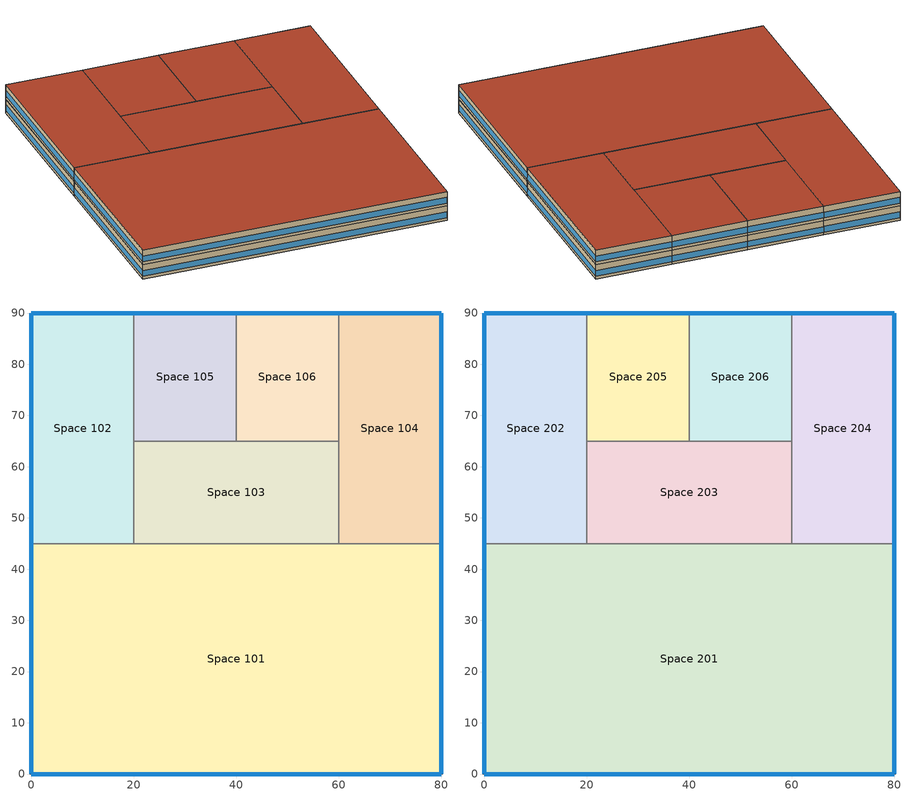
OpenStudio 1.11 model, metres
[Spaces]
Space 101
 floor ground: 80,45 80,0 0,0 0,45 z0
 wall outside: 0,45 0,0 80,0 80,45 z0:4
 wall to Space 102: 20,45 0,45 z0:4
 wall to Space 103: 60,45 20,45 z0:4
 wall to Space 104: 80,45 60,45 z0:4
 window: 80,0.03 80,44.97 / 0,44.97 0,0.03 / 0.03,0 79.97,0 z0.76:2.36
Space 102
 floor ground: 20,90 20,45 0,45 0,90 z0
 wall outside: 20,90 0,90 0,45 z0:4
 wall to Space 105: 20,65 20,90 z0:4
 wall to Space 103: 20,45 20,65 z0:4
 window: 0,89.97 0,45.03 / 19.97,90 0.03,90 z0.76:2.36
Space 103
 floor ground: 60,65 60,45 20,45 20,65 z0
 wall to Space 105: 40,65 20,65 z0:4
 wall to Space 106: 60,65 40,65 z0:4
 wall to Space 104: 60,45 60,65 z0:4
Space 104
 floor ground: 80,90 80,45 60,45 60,90 z0
 wall outside: 80,45 80,90 60,90 z0:4
 wall to Space 106: 60,90 60,65 z0:4
 window: 80,45.03 80,89.97 / 79.97,90 60.03,90 z0.76:2.36
Space 105
 floor ground: 40,90 40,65 20,65 20,90 z0
 wall outside: 40,90 20,90 z0:4
 wall to Space 106: 40,65 40,90 z0:4
 window: 39.97,90 20.03,90 z0.76:2.36
Space 106
 floor ground: 60,90 60,65 40,65 40,90 z0
 wall outside: 60,90 40,90 z0:4
 window: 59.97,90 40.03,90 z0.76:2.36
Space 201
 floor to Space 101: 80,45 80,0 0,0 0,45 z4
 wall outside: 0,45 0,0 80,0 80,45 z4:8
 wall to Space 202: 20,45 0,45 z4:8
 wall to Space 203: 60,45 20,45 z4:8
 wall to Space 204: 80,45 60,45 z4:8
 window: 80,0.03 80,44.97 / 0,44.97 0,0.03 / 0.03,0 79.97,0 z4.76:6.36
 roof outside: 80,0 80,45 0,45 0,0 z8
Space 202
 floor to Space 102: 20,90 20,45 0,45 0,90 z4
 wall outside: 20,90 0,90 0,45 z4:8
 wall to Space 205: 20,65 20,90 z4:8
 wall to Space 203: 20,45 20,65 z4:8
 window: 19.97,90 0.03,90 / 0,89.97 0,45.03 z4.76:6.36
 roof outside: 20,45 20,90 0,90 0,45 z8
Space 203
 floor to Space 103: 60,65 60,45 20,45 20,65 z4
 wall to Space 205: 40,65 20,65 z4:8
 wall to Space 206: 60,65 40,65 z4:8
 wall to Space 204: 60,45 60,65 z4:8
 roof outside: 60,45 60,65 20,65 20,45 z8
Space 204
 floor to Space 104: 80,90 80,45 60,45 60,90 z4
 wall outside: 80,45 80,90 60,90 z4:8
 wall to Space 206: 60,90 60,65 z4:8
 window: 79.97,90 60.03,90 / 80,45.03 80,89.97 z4.76:6.36
 roof outside: 80,45 80,90 60,90 60,45 z8
Space 205
 floor to Space 105: 40,90 40,65 20,65 20,90 z4
 wall outside: 40,90 20,90 z4:8
 wall to Space 206: 40,65 40,90 z4:8
 window: 39.97,90 20.03,90 z4.76:6.36
 roof outside: 40,65 40,90 20,90 20,65 z8
Space 206
 floor to Space 106: 60,90 60,65 40,65 40,90 z4
 wall outside: 60,90 40,90 z4:8
 window: 59.97,90 40.03,90 z4.76:6.36
 roof outside: 60,65 60,90 40,90 40,65 z8
[Building]
Building 1: Space Type=189.1-2009 - Office - OpenOffice - CZ4-8; Default Construction Set=189.1-2009 - CZ5 - Office
[Site]
Catania-Fontanarossa: Latitude {deg}=37.47; Longitude {deg}=15.05; Time Zone {hr}=1; Elevation {m}=17
[ClimateZones]
Climate Zone Institution Name 1=ASHRAE; Climate Zone Document Name 1=ANSI/ASHRAE Standard 169; Climate Zone Document Year 1=2006; Climate Zone Institution Name 2=CEC; Climate Zone Document Name 2=California Climate Zone Descriptions; Climate Zone Document Year 2=1995
[DefaultConstructionSet] Interior Partition Construction=Interior Partition
Name | Default Exterior Surface Constructions | Default Interior Surface Constructions | Default Ground Contact Surface Constructions | Default Exterior SubSurface Constructions | Default Interior SubSurface Constructions
189.1-2009 - CZ5 - Office | Default Surface Constructions 13 | Default Surface Constructions 14 | Default Surface Constructions 15 | Default Sub Surface Constructions 9 | Default Sub Surface Constructions 10
Office wood | Default Surface Constructions 1 | Default Surface Constructions 2 | Default Surface Constructions 3 | Default Sub Surface Constructions 1 | Default Sub Surface Constructions 2
[DefaultSurfaceConstructions]
Name | Floor Construction | Wall Construction | Roof Ceiling Construction
Default Surface Constructions 1 | ExtSlabCarpet 4in ClimateZone 1-8 | Ext Wood-Framed Wall | ASHRAE 189.1-2009 ExtRoof IEAD ClimateZone 1
Default Surface Constructions 2; Default Surface Constructions 14 | Interior Floor | Interior Wall | Interior Ceiling
Default Surface Constructions 3; Default Surface Constructions 15 | ExtSlabCarpet 4in ClimateZone 1-8 | ExtSlabCarpet 4in ClimateZone 1-8 | ExtSlabCarpet 4in ClimateZone 1-8
Default Surface Constructions 13 | ExtSlabCarpet 4in ClimateZone 1-8 | ASHRAE 189.1-2009 ExtWall Mass ClimateZone 5 | ASHRAE 189.1-2009 ExtRoof IEAD ClimateZone 2-5
[Construction]
ExtSlabCarpet 4in ClimateZone 1-8: MAT-CC05 4 HW CONCRETE, CP02 CARPET PAD
ASHRAE 189.1-2009 ExtRoof IEAD ClimateZone 1: Roof Membrane, Roof Insulation [18], Metal Decking
Interior Floor: F16 Acoustic tile, F05 Ceiling air space resistance, M11 100mm lightweight concrete
Interior Wall: G01a 19mm gypsum board, F04 Wall air space resistance, G01a 19mm gypsum board
Interior Ceiling: M11 100mm lightweight concrete, F05 Ceiling air space resistance, F16 Acoustic tile
ASHRAE 189.1-2009 ExtWindow ClimateZone 1: Theoretical Glass [167]
Exterior Door: F08 Metal surface, I01 25mm insulation board
Interior Window: Clear 3mm
Interior Door; Interior Partition: G05 25mm wood
ASHRAE 189.1-2009 ExtRoof IEAD ClimateZone 2-5: Roof Membrane, Roof Insulation [21], Metal Decking
ASHRAE 189.1-2009 ExtWindow ClimateZone 4-5: Theoretical Glass [207]
ASHRAE 189.1-2009 ExtWall Mass ClimateZone 5: 1IN Stucco, 8IN Concrete HW, Wall Insulation [40], 1/2IN Gypsum
Ext Wood-Framed Wall: Wood, Wall Insulation [31], 1/2IN Gypsum
[Material] Thermal Absorptance=0.9
Name | Roughness | Thickness {m} | Conductivity {W/m-K} | Density {kg/m3} | Specific Heat {J/kg-K} | Solar Absorptance | Visible Absorptance
MAT-CC05 4 HW CONCRETE | Rough | 0.1016 | 1.311 | 2240 | 836.8 | 0.85 | 0.85
1IN Stucco | Smooth | 0.0253 | 0.6918 | 1858 | 837 | 0.92 | 0.92
8IN Concrete HW | MediumRough | 0.2033 | 1.7296 | 2243 | 837 | 0.65 | 0.65
Wall Insulation [31] | MediumRough | 0.0337 | 0.0432 | 91 | 837 | 0.5 | 0.5
1/2IN Gypsum | Smooth | 0.0127 | 0.16 | 784.9 | 830 | 0.4 | 0.4
Roof Membrane | VeryRough | 0.0095 | 0.16 | 1121.29 | 1460 | 0.7 | 0.7
Roof Insulation [18] | MediumRough | 0.1693 | 0.049 | 265 | 836.8 | 0.7 | 0.7
Metal Decking | MediumSmooth | 0.0015 | 45.006 | 7680 | 418.4 | 0.6 | 0.6
F16 Acoustic tile | MediumSmooth | 0.0191 | 0.06 | 368 | 590 | 0.3 | 0.3
M11 100mm lightweight concrete | MediumRough | 0.1016 | 0.53 | 1280 | 840 | 0.5 | 0.5
G01a 19mm gypsum board | MediumSmooth | 0.019 | 0.16 | 800 | 1090 | 0.4 | 0.4
F08 Metal surface | Smooth | 0.0008 | 45.28 | 7824 | 500 | 0.7 | 0.7
I01 25mm insulation board | MediumRough | 0.0254 | 0.03 | 43 | 1210 | 0.6 | 0.6
G05 25mm wood | MediumSmooth | 0.0254 | 0.15 | 608 | 1630 | 0.5 | 0.5
Roof Insulation [21] | MediumRough | 0.2105 | 0.049 | 265 | 836.8 | 0.7 | 0.7
Wall Insulation [40] | MediumRough | 0.0794 | 0.0432 | 91 | 837 | 0.5 | 0.5
Wood | MediumSmooth | 0.01 | 0.11 | 544.62 | 1210 | 0.78 | 0.78
[Material:NoMass]
CP02 CARPET PAD: Roughness=Smooth; Thermal Resistance {m2-K/W}=0.1; Thermal Absorptance=0.9; Solar Absorptance=0.8; Visible Absorptance=0.8
[Material:AirGap]
Name | Thermal Resistance {m2-K/W}
F05 Ceiling air space resistance | 0.18
F04 Wall air space resistance | 0.15
[DefaultSubSurfaceConstructions]
Name | Fixed Window Construction | Operable Window Construction | Door Construction | Tubular Daylight Dome Construction | Tubular Daylight Diffuser Construction
Default Sub Surface Constructions 1 | ASHRAE 189.1-2009 ExtWindow ClimateZone 1 | ASHRAE 189.1-2009 ExtWindow ClimateZone 1 | Exterior Door | Interior Window | Interior Window
Default Sub Surface Constructions 2; Default Sub Surface Constructions 10 | Interior Window | Interior Window | Interior Door
Default Sub Surface Constructions 9 | ASHRAE 189.1-2009 ExtWindow ClimateZone 4-5 | ASHRAE 189.1-2009 ExtWindow ClimateZone 4-5 | Exterior Door | Interior Window | Interior Window
[WindowMaterial:Glazing] Optical Data Type=SpectralAverage; Thickness {m}=0.003; Back Side Solar Reflectance at Normal Incidence=0; Back Side Visible Reflectance at Normal Incidence=0; Infrared Transmittance at Normal Incidence=0; Dirt Correction Factor for Solar and Visible Transmittance=1; Solar Diffusing=No
Name | Solar Transmittance at Normal Incidence | Front Side Solar Reflectance at Normal Incidence | Visible Transmittance at Normal Incidence | Front Side Visible Reflectance at Normal Incidence | Front Side Infrared Hemispherical Emissivity | Back Side Infrared Hemispherical Emissivity | Conductivity {W/m-K}
Theoretical Glass [167] | 0.2374 | 0.7126 | 0.2512 | 0.6988 | 0.985 | 0.985 | 2.1073
Clear 3mm | 0.837 | 0.075 | 0.898 | 0.081 | 0.84 | 0.84 | 0.9
Theoretical Glass [207] | 0.3311 | 0.6189 | 0.44 | 0.51 | 0.9 | 0.9 | 0.0133
[SpaceType] Standards Building Type=Office
Name | Default Schedule Set | Design Specification Outdoor Air Object | Standards Space Type
189.1-2009 - Office - BreakRoom - CZ1-3 | 189.1-2009 - Office - BreakRoom - CZ1-3 Schedule Set | 189.1-2009 - Office - BreakRoom - CZ1-3 Ventilation | BreakRoom
189.1-2009 - Office - Conference - CZ1-3 | 189.1-2009 - Office - Conference - CZ1-3 Schedule Set | 189.1-2009 - Office - Conference - CZ1-3 Ventilation | Conference
189.1-2009 - Office - OpenOffice - CZ1-3 | 189.1-2009 - Office - OpenOffice - CZ1-3 Schedule Set | 189.1-2009 - Office - OpenOffice - CZ1-3 Ventilation | OpenOffice
189.1-2009 - Office - OpenOffice - CZ4-8 | 189.1-2009 - Office - OpenOffice - CZ4-8 Schedule Set | 189.1-2009 - Office - OpenOffice - CZ4-8 Ventilation | OpenOffice
[DefaultScheduleSet] People Activity Level Schedule=Office Activity; Lighting Schedule=Office Bldg Light; Electric Equipment Schedule=Office Bldg Equip; Infiltration Schedule=Office Infil Quarter On
Name | Number of People Schedule
189.1-2009 - Office - BreakRoom - CZ1-3 Schedule Set; 189.1-2009 - Office - Conference - CZ1-3 Schedule Set | Office Misc Occ
189.1-2009 - Office - OpenOffice - CZ1-3 Schedule Set; 189.1-2009 - Office - OpenOffice - CZ4-8 Schedule Set | Office Work Occ
[Lights:Definition] Design Level Calculation Method=Watts/Area
Name | Watts per Space Floor Area {W/m2}
189.1-2009 - Office - BreakRoom - CZ1-3 Lights Definition | 11.625
189.1-2009 - Office - Conference - CZ1-3 Lights Definition | 12.5938
189.1-2009 - Office - OpenOffice - CZ1-3 Lights Definition; 189.1-2009 - Office - OpenOffice - CZ4-8 Lights Definition | 10.6563
[Lights]
Name | Lights Definition | Space or SpaceType
189.1-2009 - Office - BreakRoom - CZ1-3 Lights | 189.1-2009 - Office - BreakRoom - CZ1-3 Lights Definition | 189.1-2009 - Office - BreakRoom - CZ1-3
189.1-2009 - Office - Conference - CZ1-3 Lights | 189.1-2009 - Office - Conference - CZ1-3 Lights Definition | 189.1-2009 - Office - Conference - CZ1-3
189.1-2009 - Office - OpenOffice - CZ1-3 Lights | 189.1-2009 - Office - OpenOffice - CZ1-3 Lights Definition | 189.1-2009 - Office - OpenOffice - CZ1-3
189.1-2009 - Office - OpenOffice - CZ4-8 Lights | 189.1-2009 - Office - OpenOffice - CZ4-8 Lights Definition | 189.1-2009 - Office - OpenOffice - CZ4-8
[DesignSpecification:OutdoorAir] Outdoor Air Method=Sum
Name | Outdoor Air Flow per Person {m3/s-person}
189.1-2009 - Office - BreakRoom - CZ1-3 Ventilation | 0.00707921
189.1-2009 - Office - Conference - CZ1-3 Ventilation; 189.1-2009 - Office - OpenOffice - CZ1-3 Ventilation; 189.1-2009 - Office - OpenOffice - CZ4-8 Ventilation | 0.00943895
[People:Definition] Number of People Calculation Method=People/Area; Fraction Radiant=0.3
Name | People per Space Floor Area {person/m2}
189.1-2009 - Office - BreakRoom - CZ1-3 People Definition; 189.1-2009 - Office - Conference - CZ1-3 People Definition | 0.538196
189.1-2009 - Office - OpenOffice - CZ1-3 People Definition; 189.1-2009 - Office - OpenOffice - CZ4-8 People Definition | 0.0565105
[People]
Name | People Definition | Space or SpaceType
189.1-2009 - Office - BreakRoom - CZ1-3 People | 189.1-2009 - Office - BreakRoom - CZ1-3 People Definition | 189.1-2009 - Office - BreakRoom - CZ1-3
189.1-2009 - Office - Conference - CZ1-3 People | 189.1-2009 - Office - Conference - CZ1-3 People Definition | 189.1-2009 - Office - Conference - CZ1-3
189.1-2009 - Office - OpenOffice - CZ1-3 People | 189.1-2009 - Office - OpenOffice - CZ1-3 People Definition | 189.1-2009 - Office - OpenOffice - CZ1-3
189.1-2009 - Office - OpenOffice - CZ4-8 People | 189.1-2009 - Office - OpenOffice - CZ4-8 People Definition | 189.1-2009 - Office - OpenOffice - CZ4-8
[SpaceInfiltration:DesignFlowRate] Design Flow Rate Calculation Method=Flow/ExteriorArea
Name | Space or SpaceType | Flow per Exterior Surface Area {m3/s-m2}
189.1-2009 - Office - BreakRoom - CZ1-3 Infiltration | 189.1-2009 - Office - BreakRoom - CZ1-3 | 0.00030226
189.1-2009 - Office - Conference - CZ1-3 Infiltration | 189.1-2009 - Office - Conference - CZ1-3 | 0.00030226
189.1-2009 - Office - OpenOffice - CZ1-3 Infiltration | 189.1-2009 - Office - OpenOffice - CZ1-3 | 0.00030226
189.1-2009 - Office - OpenOffice - CZ4-8 Infiltration | 189.1-2009 - Office - OpenOffice - CZ4-8 | 0.000226568
[ElectricEquipment:Definition] Design Level Calculation Method=Watts/Area
Name | Watts per Space Floor Area {W/m2}
189.1-2009 - Office - BreakRoom - CZ1-3 Electric Equipment Definition | 48.007
189.1-2009 - Office - Conference - CZ1-3 Electric Equipment Definition | 3.98265
189.1-2009 - Office - OpenOffice - CZ1-3 Electric Equipment Definition; 189.1-2009 - Office - OpenOffice - CZ4-8 Electric Equipment Definition | 7.64238
[ElectricEquipment]
Name | Electric Equipment Definition | Space or SpaceType
189.1-2009 - Office - BreakRoom - CZ1-3 Electric Equipment | 189.1-2009 - Office - BreakRoom - CZ1-3 Electric Equipment Definition | 189.1-2009 - Office - BreakRoom - CZ1-3
189.1-2009 - Office - Conference - CZ1-3 Electric Equipment | 189.1-2009 - Office - Conference - CZ1-3 Electric Equipment Definition | 189.1-2009 - Office - Conference - CZ1-3
189.1-2009 - Office - OpenOffice - CZ1-3 Electric Equipment | 189.1-2009 - Office - OpenOffice - CZ1-3 Electric Equipment Definition | 189.1-2009 - Office - OpenOffice - CZ1-3
189.1-2009 - Office - OpenOffice - CZ4-8 Electric Equipment | 189.1-2009 - Office - OpenOffice - CZ4-8 Electric Equipment Definition | 189.1-2009 - Office - OpenOffice - CZ4-8
[ThermostatSetpoint:DualSetpoint] Heating Setpoint Temperature Schedule=Medium Office HtgSetp; Cooling Setpoint Temperature Schedule=Medium Office ClgSetp
Thermal Zone 1 Thermostat; Thermal Zone 2 Thermostat 1; Thermal Zone 3 Thermostat; Thermal Zone 4 Thermostat; Thermal Zone 5 Thermostat 1; Thermal Zone 6 Thermostat
[BuildingStory] Nominal Floor to Floor Height {m}=4
Name | Nominal Z Coordinate {m}
Building Story 1 | 0
Building Story 2 | 4
[Space] Default Construction Set=Office wood
Name | Space Type | Building Story | Thermal Zone
Space 101 | 189.1-2009 - Office - OpenOffice - CZ1-3 | Building Story 1 | Thermal Zone 1
Space 102; Space 104; Space 105; Space 106 | 189.1-2009 - Office - Conference - CZ1-3 | Building Story 1 | Thermal Zone 2
Space 103 | 189.1-2009 - Office - BreakRoom - CZ1-3 | Building Story 1 | Thermal Zone 3
Space 201 | 189.1-2009 - Office - OpenOffice - CZ1-3 | Building Story 2 | Thermal Zone 4
Space 202; Space 204; Space 205; Space 206 | 189.1-2009 - Office - Conference - CZ1-3 | Building Story 2 | Thermal Zone 5
Space 203 | 189.1-2009 - Office - BreakRoom - CZ1-3 | Building Story 2 | Thermal Zone 6
[ThermalZone] Use Ideal Air Loads=Yes
Name | Thermostat
Thermal Zone 1 | Thermal Zone 1 Thermostat
Thermal Zone 2 | Thermal Zone 2 Thermostat 1
Thermal Zone 3 | Thermal Zone 3 Thermostat
Thermal Zone 4 | Thermal Zone 4 Thermostat
Thermal Zone 5 | Thermal Zone 5 Thermostat 1
Thermal Zone 6 | Thermal Zone 6 Thermostat
[Sizing:Zone] Zone Cooling Design Supply Air Temperature Input Method=SupplyAirTemperature; Zone Cooling Design Supply Air Temperature {C}=14; Zone Cooling Design Supply Air Temperature Difference {deltaC}=11.11; Zone Heating Design Supply Air Temperature Input Method=SupplyAirTemperature; Zone Heating Design Supply Air Temperature {C}=40; Zone Heating Design Supply Air Temperature Difference {deltaC}=11.11; Zone Cooling Design Supply Air Humidity Ratio {kg-H2O/kg-air}=0.0085; Zone Heating Design Supply Air Humidity Ratio {kg-H2O/kg-air}=0.008; Cooling Design Air Flow Method=DesignDay; Heating Design Air Flow Method=DesignDay; Account for Dedicated Outdoor Air System=No; Dedicated Outdoor Air System Control Strategy=NeutralSupplyAir; Dedicated Outdoor Air Low Setpoint Temperature for Design {C}=autosize; Dedicated Outdoor Air High Setpoint Temperature for Design {C}=autosize
Thermal Zone 1; Thermal Zone 2; Thermal Zone 3; Thermal Zone 4; Thermal Zone 5; Thermal Zone 6
[Schedule:Ruleset]
Name | Default Day Schedule | Summer Design Day Schedule | Winter Design Day Schedule
Office Bldg Light | Office Bldg Light Default Schedule | Office Bldg Light Summer Design Day | Office Bldg Light Winter Design Day
Office Misc Occ | Office Bldg Occ Default Schedule 1 | Office Bldg Occ Summer Design Day 1 | Office Bldg Occ Winter Design Day 1
Office Activity | Office Activity Default Schedule | Office Activity Summer Design Day | Office Activity Winter Design Day
Office Infil Quarter On | Office Infil Quarter On Default Schedule | Office Infil Quarter On Summer Design Day | Office Infil Quarter On Winter Design Day
Office Bldg Equip | Office Bldg Equip Default Schedule | Office Bldg Equip Summer Design Day | Office Bldg Equip Winter Design Day
Medium Office HtgSetp | Medium Office HtgSetp Default Schedule | Medium Office HtgSetp Summer Design Day | Medium Office HtgSetp Winter Design Day
Medium Office ClgSetp | Medium Office ClgSetp Default Schedule | Medium Office ClgSetp Summer Design Day | Medium Office ClgSetp Winter Design Day
Office Work Occ | Office Bldg Occ Default Schedule | Office Bldg Occ Summer Design Day | Office Bldg Occ Winter Design Day
[Schedule:Day]
Office Bldg Light Default Schedule: 5, 0, 0.05, 7, 0, 0.1, 8, 0, 0.3, 17, 0, 0.9, 18, 0, 0.7, 20, 0, 0.5, 22, 0, 0.3, 23, 0, 0.1, 24, 0, 0.05
Office Bldg Light Summer Design Day; Office Infil Quarter On Rule 1 Day Schedule; Office Bldg Equip Summer Design Day: 24, 0, 1
Office Bldg Light Winter Design Day; Office Bldg Occ Winter Design Day 1; Office Bldg Occ Rule 1 Day Schedule 1; Office Bldg Equip Winter Design Day; Office Bldg Occ Winter Design Day; Office Bldg Occ Rule 1 Day Schedule: 24, 0, 0
Office Bldg Light Rule 1 Day Schedule: 24, 0, 0.05
Office Bldg Light Rule 2 Day Schedule: 6, 0, 0.05, 8, 0, 0.1, 14, 0, 0.5, 17, 0, 0.15, 24, 0, 0.05
Office Bldg Occ Default Schedule 1: 6, 0, 0, 7, 0, 0.1, 8, 0, 0.2, 20, 0, 0.4, 22, 0, 0.1, 24, 0, 0.05
Office Bldg Occ Summer Design Day 1; Office Bldg Occ Summer Design Day: 6, 0, 0, 22, 0, 1, 24, 0, 0.05
Office Bldg Occ Rule 2 Day Schedule 1: 6, 0, 0, 8, 0, 0.1, 14, 0, 0.25, 17, 0, 0.1, 24, 0, 0
Office Activity Default Schedule; Office Activity Summer Design Day; Office Activity Winter Design Day: 24, 0, 132
Office Infil Quarter On Default Schedule; Office Infil Quarter On Summer Design Day: 6, 0, 1, 22, 0, 0.25, 24, 0, 1
Office Infil Quarter On Winter Design Day; Office Infil Quarter On Rule 2 Day Schedule: 6, 0, 1, 18, 0, 0.25, 24, 0, 1
Office Bldg Equip Default Schedule: 8, 0, 0.4, 12, 0, 0.9, 13, 0, 0.8, 17, 0, 0.9, 18, 0, 0.8, 20, 0, 0.6, 22, 0, 0.5, 24, 0, 0.4
Office Bldg Equip Rule 1 Day Schedule: 24, 0, 0.3
Office Bldg Equip Rule 2 Day Schedule: 6, 0, 0.3, 8, 0, 0.4, 14, 0, 0.5, 17, 0, 0.35, 24, 0, 0.3
Medium Office HtgSetp Default Schedule: 6, 0, 15.6, 22, 0, 21, 24, 0, 15.6
Medium Office HtgSetp Summer Design Day; Medium Office HtgSetp Rule 1 Day Schedule: 24, 0, 15.6
Medium Office HtgSetp Winter Design Day: 24, 0, 21
Medium Office HtgSetp Rule 2 Day Schedule: 6, 0, 15.6, 18, 0, 21, 24, 0, 15.6
Medium Office ClgSetp Default Schedule; Medium Office ClgSetp Summer Design Day: 6, 0, 26.7, 22, 0, 24, 24, 0, 26.7
Medium Office ClgSetp Winter Design Day; Medium Office ClgSetp Rule 1 Day Schedule: 24, 0, 26.7
Medium Office ClgSetp Rule 2 Day Schedule: 6, 0, 26.7, 18, 0, 24, 24, 0, 26.7
Office Bldg Occ Default Schedule: 6, 0, 0, 7, 0, 0.1, 8, 0, 0.2, 12, 0, 0.85, 13, 0, 0.5, 17, 0, 0.85, 18, 0, 0.7, 20, 0, 0.4, 22, 0, 0.1, 24, 0, 0.05
Office Bldg Occ Rule 2 Day Schedule: 6, 0, 0, 8, 0, 0.1, 14, 0, 0.4, 17, 0, 0.1, 24, 0, 0
[Schedule:Rule] Apply Monday=No; Apply Tuesday=No; Apply Wednesday=No; Apply Thursday=No; Apply Friday=No; Date Specification Type=DateRange; Start Month=1; Start Day=1; End Month=12; End Day=31
Name | Schedule Ruleset | Rule Order | Day Schedule | Apply Sunday | Apply Saturday
Office Bldg Light Rule 1 | Office Bldg Light | 0 | Office Bldg Light Rule 1 Day Schedule | Yes | No
Office Bldg Light Rule 2 | Office Bldg Light | 1 | Office Bldg Light Rule 2 Day Schedule | No | Yes
Office Misc Occ Rule 1 | Office Misc Occ | 0 | Office Bldg Occ Rule 1 Day Schedule 1 | Yes | No
Office Misc Occ Rule 2 | Office Misc Occ | 1 | Office Bldg Occ Rule 2 Day Schedule 1 | No | Yes
Office Infil Quarter On Rule 1 | Office Infil Quarter On | 0 | Office Infil Quarter On Rule 1 Day Schedule | Yes | No
Office Infil Quarter On Rule 2 | Office Infil Quarter On | 1 | Office Infil Quarter On Rule 2 Day Schedule | No | Yes
Office Bldg Equip Rule 1 | Office Bldg Equip | 0 | Office Bldg Equip Rule 1 Day Schedule | Yes | No
Office Bldg Equip Rule 2 | Office Bldg Equip | 1 | Office Bldg Equip Rule 2 Day Schedule | No | Yes
Medium Office HtgSetp Rule 1 | Medium Office HtgSetp | 0 | Medium Office HtgSetp Rule 1 Day Schedule | Yes | No
Medium Office HtgSetp Rule 2 | Medium Office HtgSetp | 1 | Medium Office HtgSetp Rule 2 Day Schedule | No | Yes
Medium Office ClgSetp Rule 1 | Medium Office ClgSetp | 0 | Medium Office ClgSetp Rule 1 Day Schedule | Yes | No
Medium Office ClgSetp Rule 2 | Medium Office ClgSetp | 1 | Medium Office ClgSetp Rule 2 Day Schedule | No | Yes
Office Work Occ Rule 1 | Office Work Occ | 0 | Office Bldg Occ Rule 1 Day Schedule | Yes | No
Office Work Occ Rule 2 | Office Work Occ | 1 | Office Bldg Occ Rule 2 Day Schedule | No | Yes
